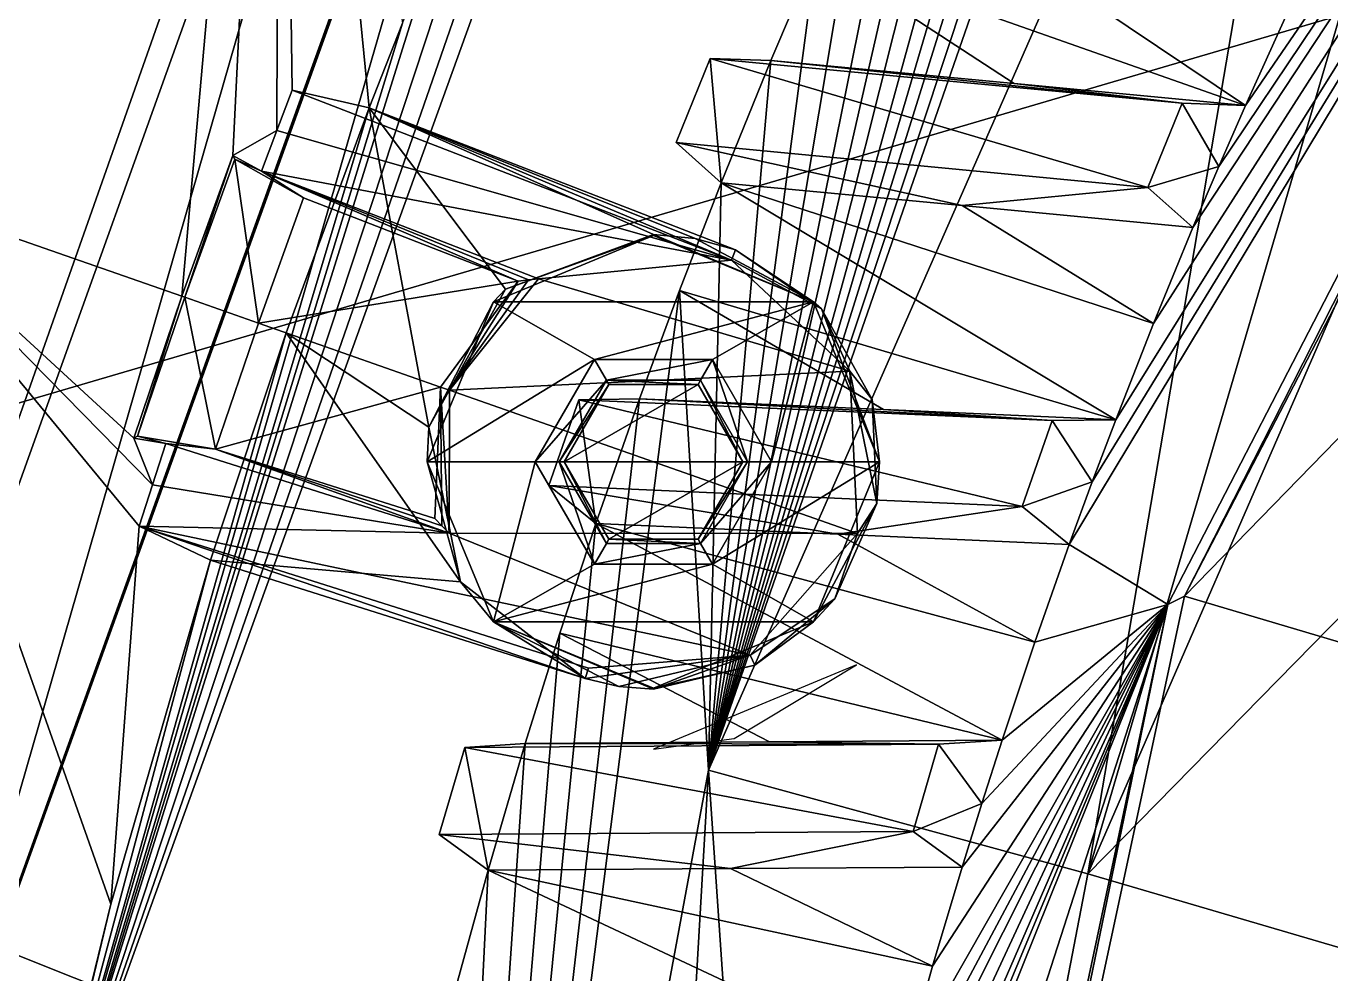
# Model space of a CAD drawing. Header units: millimetres. Extents: x -228 to 228, y -204 to 237.
# Drawn here: x -80.97 to -66.62, y 20.37 to 30.79 of the extents above; entities that cross this region are included whole.
import ezdxf

# ---------------------------------------------------------------- set-up
doc = ezdxf.new("R2010")
doc.units = ezdxf.units.MM
doc.header["$LTSCALE"] = 127.314815
for name, color, linetype in [('2606', 7, 'CONTINUOUS'), ('3518', 7, 'CONTINUOUS'), ('3522', 7, 'CONTINUOUS'), ('3523', 7, 'CONTINUOUS'), ('3600', 7, 'CONTINUOUS'), ('3669', 7, 'CONTINUOUS'), ('3670', 7, 'CONTINUOUS'), ('3672', 7, 'CONTINUOUS'), ('3730', 7, 'CONTINUOUS'), ('3734', 7, 'CONTINUOUS'), ('3752', 7, 'CONTINUOUS'), ('3753', 7, 'CONTINUOUS'), ('3754', 7, 'CONTINUOUS'), ('3755', 7, 'CONTINUOUS'), ('3756', 7, 'CONTINUOUS'), ('3757', 7, 'CONTINUOUS'), ('3758', 7, 'CONTINUOUS'), ('3759', 7, 'CONTINUOUS'), ('3771', 7, 'CONTINUOUS'), ('3857', 7, 'CONTINUOUS'), ('3858', 7, 'CONTINUOUS'), ('3861', 7, 'CONTINUOUS'), ('3868', 7, 'CONTINUOUS'), ('3869', 7, 'CONTINUOUS'), ('3873', 7, 'CONTINUOUS'), ('3874', 7, 'CONTINUOUS'), ('3878', 7, 'CONTINUOUS'), ('3879', 7, 'CONTINUOUS'), ('3880', 7, 'CONTINUOUS'), ('3881', 7, 'CONTINUOUS'), ('3889', 7, 'CONTINUOUS'), ('3890', 7, 'CONTINUOUS'), ('3891', 7, 'CONTINUOUS'), ('3892', 7, 'CONTINUOUS'), ('4336', 7, 'CONTINUOUS'), ('4337', 7, 'CONTINUOUS'), ('4341', 7, 'CONTINUOUS'), ('4343', 7, 'CONTINUOUS'), ('4357', 7, 'CONTINUOUS'), ('4358', 7, 'CONTINUOUS'), ('4359', 7, 'CONTINUOUS'), ('4360', 7, 'CONTINUOUS'), ('4361', 7, 'CONTINUOUS'), ('4362', 7, 'CONTINUOUS'), ('4363', 7, 'CONTINUOUS'), ('4364', 7, 'CONTINUOUS'), ('4365', 7, 'CONTINUOUS'), ('4366', 7, 'CONTINUOUS'), ('4367', 7, 'CONTINUOUS'), ('4368', 7, 'CONTINUOUS'), ('4414', 7, 'CONTINUOUS'), ('4576', 7, 'CONTINUOUS'), ('4577', 7, 'CONTINUOUS')]:
    doc.layers.add(name, color=color, linetype=linetype)

msp = doc.modelspace()

# ---------------------------------------------------------------- linework, layer by layer
at = {"layer": '2606', "color": 6, "linetype": 'Continuous'}
msp.add_3dface([(-71.835, 23.766, 1082.69), (-74.069, 22.84, 1082.69), (-73.18, 22.956, 1083.328), (-71.835, 23.766, 1082.69)], dxfattribs=at)
at = {"layer": '3518', "color": 5, "linetype": 'Continuous'}
for points in [[(-81.84, 47.25, 1037.99), (-91.28, 24.458, 1037.99), (-80.228, 41.335, 1037.99), (-81.84, 47.25, 1037.99)], [(-80.228, 41.335, 1037.99), (-91.28, 24.458, 1037.99), (-88.415, 18.106, 1037.99), (-80.228, 41.335, 1037.99)]]:
    msp.add_3dface(points, dxfattribs=at)
at = {"layer": '3522', "color": 5, "linetype": 'Continuous'}
for points in [[(-89.831, 24.07, 1035.99), (-80.54, 46.5, 1035.99), (-73.938, 39.3, 1035.99), (-89.831, 24.07, 1035.99)], [(-89.831, 24.07, 1035.99), (-73.938, 39.3, 1035.99), (-73.426, 38.788, 1035.99), (-89.831, 24.07, 1035.99)], [(-89.831, 24.07, 1035.99), (-73.426, 38.788, 1035.99), (-56.691, 33.796, 1035.99), (-89.831, 24.07, 1035.99)], [(-64.505, 13.966, 1035.99), (-89.831, 24.07, 1035.99), (-56.691, 33.796, 1035.99), (-64.505, 13.966, 1035.99)], [(-82.007, 16.548, 1035.99), (-89.831, 24.07, 1035.99), (-64.505, 13.966, 1035.99), (-82.007, 16.548, 1035.99)]]:
    msp.add_3dface(points, dxfattribs=at)
at = {"layer": '3523', "color": 5, "linetype": 'Continuous'}
for points in [[(-80.54, 46.5, 1035.99), (-89.831, 24.07, 1035.99), (-80.54, 46.5, 1033.49), (-80.54, 46.5, 1035.99)], [(-80.54, 46.5, 1033.49), (-89.831, 24.07, 1035.99), (-89.831, 24.07, 1033.49), (-80.54, 46.5, 1033.49)]]:
    msp.add_3dface(points, dxfattribs=at)
at = {"layer": '3600', "color": 5, "linetype": 'Continuous'}
msp.add_3dface([(-80.54, 46.5, 1033.49), (-89.831, 24.07, 1033.49), (-80.973, 46.75, 1032.99), (-80.54, 46.5, 1033.49)], dxfattribs=at)
at = {"layer": '3669', "color": 5, "linetype": 'Continuous'}
for points in [[(-88.415, 18.106, 1036.99), (-84.298, 17.275, 1036.99), (-80.228, 41.335, 1036.99), (-88.415, 18.106, 1036.99)], [(-84.298, 17.275, 1036.99), (-76.49, 39.42, 1036.99), (-80.228, 41.335, 1036.99), (-84.298, 17.275, 1036.99)]]:
    msp.add_3dface(points, dxfattribs=at)
at = {"layer": '3670', "color": 5, "linetype": 'Continuous'}
for points in [[(-84.298, 17.275, 1037.99), (-76.49, 39.42, 1037.99), (-84.298, 17.275, 1036.99), (-84.298, 17.275, 1037.99)], [(-76.49, 39.42, 1037.99), (-76.49, 39.42, 1036.99), (-84.298, 17.275, 1036.99), (-76.49, 39.42, 1037.99)]]:
    msp.add_3dface(points, dxfattribs=at)
at = {"layer": '3672', "color": 5, "linetype": 'Continuous'}
for points in [[(-80.228, 41.335, 1037.99), (-88.415, 18.106, 1037.99), (-80.228, 41.335, 1036.99), (-80.228, 41.335, 1037.99)], [(-88.415, 18.106, 1037.99), (-88.415, 18.106, 1036.99), (-80.228, 41.335, 1036.99), (-88.415, 18.106, 1037.99)]]:
    msp.add_3dface(points, dxfattribs=at)
at = {"layer": '3730', "color": 31, "linetype": 'Continuous', "true_color": 0xffba87}
for points in [[(-83.931, 17.724, 1080.49), (-82.442, 17.515, 1080.49), (-76.062, 39.662, 1080.49), (-83.931, 17.724, 1080.49)], [(-82.442, 17.515, 1080.49), (-74.694, 39.041, 1080.49), (-76.062, 39.662, 1080.49), (-82.442, 17.515, 1080.49)], [(-78.109, 27.418, 1080.49), (-76.54, 26.381, 1080.49), (-77.196, 29.892, 1080.49), (-78.109, 27.418, 1080.49)], [(-73.166, 28.331, 1080.49), (-77.196, 29.892, 1080.49), (-73.61, 28.457, 1080.49), (-73.166, 28.331, 1080.49)], [(-75.697, 27.898, 1080.49), (-74.069, 28.5, 1080.49), (-77.196, 29.892, 1080.49), (-75.697, 27.898, 1080.49)], [(-77.196, 29.892, 1080.49), (-74.069, 28.5, 1080.49), (-73.61, 28.457, 1080.49), (-77.196, 29.892, 1080.49)], [(-76.54, 26.381, 1080.49), (-75.697, 27.898, 1080.49), (-77.196, 29.892, 1080.49), (-76.54, 26.381, 1080.49)], [(-78.943, 24.917, 1080.49), (-76.193, 24.68, 1080.49), (-78.109, 27.418, 1080.49), (-78.943, 24.917, 1080.49)], [(-76.193, 24.68, 1080.49), (-76.54, 26.381, 1080.49), (-78.109, 27.418, 1080.49), (-76.193, 24.68, 1080.49)], [(-74.822, 23.616, 1080.49), (-76.193, 24.68, 1080.49), (-78.943, 24.917, 1080.49), (-74.822, 23.616, 1080.49)]]:
    msp.add_3dface(points, dxfattribs=at)
at = {"layer": '3734', "color": 31, "linetype": 'Continuous', "true_color": 0xffba87}
for points in [[(-83.931, 17.724, 1080.484), (-76.062, 39.662, 1080.49), (-81.908, 39.789, 1037.49), (-83.931, 17.724, 1080.484)], [(-83.931, 17.724, 1080.49), (-76.062, 39.662, 1080.49), (-83.931, 17.724, 1080.484), (-83.931, 17.724, 1080.49)]]:
    msp.add_3dface(points, dxfattribs=at)
at = {"layer": '3752', "color": 31, "linetype": 'Continuous', "true_color": 0xffba87}
for points in [[(-74.069, 28.488, 1081.19), (-75.828, 27.759, 1081.19), (-72.31, 27.759, 1081.19), (-74.069, 28.488, 1081.19)], [(-75.828, 27.759, 1081.19), (-76.557, 26, 1081.19), (-74.719, 27.126, 1081.19), (-75.828, 27.759, 1081.19)], [(-72.31, 27.759, 1081.19), (-75.828, 27.759, 1081.19), (-74.719, 27.126, 1081.19), (-72.31, 27.759, 1081.19)], [(-73.419, 27.126, 1081.19), (-72.31, 27.759, 1081.19), (-74.719, 27.126, 1081.19), (-73.419, 27.126, 1081.19)], [(-72.769, 26, 1081.19), (-72.31, 27.759, 1081.19), (-73.419, 27.126, 1081.19), (-72.769, 26, 1081.19)], [(-71.581, 26, 1081.19), (-72.31, 27.759, 1081.19), (-72.769, 26, 1081.19), (-71.581, 26, 1081.19)], [(-76.557, 26, 1081.19), (-75.369, 26, 1081.19), (-74.719, 27.126, 1081.19), (-76.557, 26, 1081.19)], [(-76.557, 26, 1081.19), (-75.828, 24.241, 1081.19), (-75.369, 26, 1081.19), (-76.557, 26, 1081.19)], [(-75.369, 26, 1081.19), (-75.828, 24.241, 1081.19), (-74.719, 24.874, 1081.19), (-75.369, 26, 1081.19)], [(-72.31, 24.241, 1081.19), (-71.581, 26, 1081.19), (-73.419, 24.874, 1081.19), (-72.31, 24.241, 1081.19)], [(-73.419, 24.874, 1081.19), (-71.581, 26, 1081.19), (-72.769, 26, 1081.19), (-73.419, 24.874, 1081.19)], [(-75.828, 24.241, 1081.19), (-72.31, 24.241, 1081.19), (-73.419, 24.874, 1081.19), (-75.828, 24.241, 1081.19)], [(-74.719, 24.874, 1081.19), (-75.828, 24.241, 1081.19), (-73.419, 24.874, 1081.19), (-74.719, 24.874, 1081.19)], [(-75.828, 24.241, 1081.19), (-74.069, 23.512, 1081.19), (-72.31, 24.241, 1081.19), (-75.828, 24.241, 1081.19)]]:
    msp.add_3dface(points, dxfattribs=at)
at = {"layer": '3753', "color": 31, "linetype": 'Continuous', "true_color": 0xffba87}
for points in [[(-78.042, 30.088, 1073.49), (-73.211, 28.217, 1073.49), (-78.213, 29.642, 1073.49), (-78.042, 30.088, 1073.49)], [(-78.213, 29.642, 1073.49), (-73.211, 28.217, 1073.49), (-78.381, 29.195, 1073.49), (-78.213, 29.642, 1073.49)], [(-73.211, 28.217, 1073.49), (-75.333, 28.014, 1073.49), (-78.381, 29.195, 1073.49), (-73.211, 28.217, 1073.49)], [(-75.333, 28.014, 1073.49), (-73.211, 28.217, 1073.49), (-71.91, 26.995, 1073.49), (-75.333, 28.014, 1073.49)], [(-76.313, 26.788, 1073.49), (-75.333, 28.014, 1073.49), (-71.91, 26.995, 1073.49), (-76.313, 26.788, 1073.49)], [(-76.313, 26.788, 1073.49), (-71.91, 26.995, 1073.49), (-71.826, 25.212, 1073.49), (-76.313, 26.788, 1073.49)], [(-76.315, 25.217, 1073.49), (-76.313, 26.788, 1073.49), (-71.826, 25.212, 1073.49), (-76.315, 25.217, 1073.49)], [(-79.431, 26.201, 1073.49), (-76.315, 25.217, 1073.49), (-79.58, 25.747, 1073.49), (-79.431, 26.201, 1073.49)], [(-79.58, 25.747, 1073.49), (-76.315, 25.217, 1073.49), (-79.726, 25.292, 1073.49), (-79.58, 25.747, 1073.49)], [(-76.315, 25.217, 1073.49), (-73.006, 23.873, 1073.49), (-79.726, 25.292, 1073.49), (-76.315, 25.217, 1073.49)], [(-73.006, 23.873, 1073.49), (-74.785, 23.732, 1073.49), (-79.726, 25.292, 1073.49), (-73.006, 23.873, 1073.49)], [(-76.315, 25.217, 1073.49), (-71.826, 25.212, 1073.49), (-73.006, 23.873, 1073.49), (-76.315, 25.217, 1073.49)]]:
    msp.add_3dface(points, dxfattribs=at)
at = {"layer": '3754', "color": 31, "linetype": 'Continuous', "true_color": 0xffba87}
for points in [[(-74.561, 26.851, 1074.19), (-75.052, 26, 1074.19), (-73.578, 26.851, 1074.19), (-74.561, 26.851, 1074.19)], [(-73.578, 26.851, 1074.19), (-75.052, 26, 1074.19), (-73.087, 26, 1074.19), (-73.578, 26.851, 1074.19)], [(-73.087, 26, 1074.19), (-75.052, 26, 1074.19), (-74.561, 25.149, 1074.19), (-73.087, 26, 1074.19)], [(-73.578, 25.149, 1074.19), (-73.087, 26, 1074.19), (-74.561, 25.149, 1074.19), (-73.578, 25.149, 1074.19)]]:
    msp.add_3dface(points, dxfattribs=at)
at = {"layer": '3755', "color": 31, "linetype": 'Continuous', "true_color": 0xffba87}
for points in [[(-75.106, 26, 1080.39), (-74.561, 26.851, 1074.19), (-74.587, 26.898, 1080.39), (-75.106, 26, 1080.39)], [(-75.052, 26, 1074.19), (-74.561, 26.851, 1074.19), (-75.106, 26, 1080.39), (-75.052, 26, 1074.19)], [(-74.561, 26.851, 1074.19), (-73.578, 26.851, 1074.19), (-74.587, 26.898, 1080.39), (-74.561, 26.851, 1074.19)], [(-74.587, 26.898, 1080.39), (-73.578, 26.851, 1074.19), (-73.551, 26.898, 1080.39), (-74.587, 26.898, 1080.39)], [(-73.578, 26.851, 1074.19), (-73.087, 26, 1074.19), (-73.551, 26.898, 1080.39), (-73.578, 26.851, 1074.19)], [(-73.551, 26.898, 1080.39), (-73.087, 26, 1074.19), (-73.033, 26, 1080.39), (-73.551, 26.898, 1080.39)]]:
    msp.add_3dface(points, dxfattribs=at)
at = {"layer": '3756', "color": 31, "linetype": 'Continuous', "true_color": 0xffba87}
for points in [[(-75.369, 26, 1080.39), (-74.587, 26.898, 1080.39), (-74.719, 27.126, 1080.39), (-75.369, 26, 1080.39)], [(-74.719, 27.126, 1080.39), (-74.587, 26.898, 1080.39), (-73.419, 27.126, 1080.39), (-74.719, 27.126, 1080.39)], [(-74.587, 26.898, 1080.39), (-73.551, 26.898, 1080.39), (-73.419, 27.126, 1080.39), (-74.587, 26.898, 1080.39)], [(-73.551, 26.898, 1080.39), (-73.033, 26, 1080.39), (-73.419, 27.126, 1080.39), (-73.551, 26.898, 1080.39)], [(-73.419, 27.126, 1080.39), (-73.033, 26, 1080.39), (-72.769, 26, 1080.39), (-73.419, 27.126, 1080.39)], [(-75.106, 26, 1080.39), (-74.587, 26.898, 1080.39), (-75.369, 26, 1080.39), (-75.106, 26, 1080.39)], [(-75.106, 26, 1080.39), (-75.369, 26, 1080.39), (-74.719, 24.874, 1080.39), (-75.106, 26, 1080.39)], [(-75.106, 26, 1080.39), (-74.719, 24.874, 1080.39), (-74.587, 25.102, 1080.39), (-75.106, 26, 1080.39)], [(-72.769, 26, 1080.39), (-73.033, 26, 1080.39), (-73.551, 25.102, 1080.39), (-72.769, 26, 1080.39)], [(-73.419, 24.874, 1080.39), (-72.769, 26, 1080.39), (-73.551, 25.102, 1080.39), (-73.419, 24.874, 1080.39)], [(-74.719, 24.874, 1080.39), (-73.419, 24.874, 1080.39), (-73.551, 25.102, 1080.39), (-74.719, 24.874, 1080.39)], [(-74.587, 25.102, 1080.39), (-74.719, 24.874, 1080.39), (-73.551, 25.102, 1080.39), (-74.587, 25.102, 1080.39)]]:
    msp.add_3dface(points, dxfattribs=at)
at = {"layer": '3757', "color": 31, "linetype": 'Continuous', "true_color": 0xffba87}
for points in [[(-74.719, 27.126, 1081.19), (-75.369, 26, 1081.19), (-74.719, 27.126, 1080.39), (-74.719, 27.126, 1081.19)], [(-75.369, 26, 1081.19), (-75.369, 26, 1080.39), (-74.719, 27.126, 1080.39), (-75.369, 26, 1081.19)], [(-73.419, 27.126, 1081.19), (-74.719, 27.126, 1081.19), (-73.419, 27.126, 1080.39), (-73.419, 27.126, 1081.19)], [(-74.719, 27.126, 1081.19), (-74.719, 27.126, 1080.39), (-73.419, 27.126, 1080.39), (-74.719, 27.126, 1081.19)], [(-72.769, 26, 1081.19), (-73.419, 27.126, 1081.19), (-72.769, 26, 1080.39), (-72.769, 26, 1081.19)], [(-73.419, 27.126, 1081.19), (-73.419, 27.126, 1080.39), (-72.769, 26, 1080.39), (-73.419, 27.126, 1081.19)]]:
    msp.add_3dface(points, dxfattribs=at)
at = {"layer": '3758', "color": 31, "linetype": 'Continuous', "true_color": 0xffba87}
for points in [[(-75.052, 26, 1074.19), (-75.106, 26, 1080.39), (-74.587, 25.102, 1080.39), (-75.052, 26, 1074.19)], [(-74.561, 25.149, 1074.19), (-75.052, 26, 1074.19), (-74.587, 25.102, 1080.39), (-74.561, 25.149, 1074.19)], [(-73.087, 26, 1074.19), (-73.578, 25.149, 1074.19), (-73.033, 26, 1080.39), (-73.087, 26, 1074.19)], [(-73.033, 26, 1080.39), (-73.578, 25.149, 1074.19), (-73.551, 25.102, 1080.39), (-73.033, 26, 1080.39)], [(-74.561, 25.149, 1074.19), (-74.587, 25.102, 1080.39), (-73.551, 25.102, 1080.39), (-74.561, 25.149, 1074.19)], [(-73.578, 25.149, 1074.19), (-74.561, 25.149, 1074.19), (-73.551, 25.102, 1080.39), (-73.578, 25.149, 1074.19)]]:
    msp.add_3dface(points, dxfattribs=at)
at = {"layer": '3759', "color": 31, "linetype": 'Continuous', "true_color": 0xffba87}
for points in [[(-75.369, 26, 1081.19), (-74.719, 24.874, 1081.19), (-75.369, 26, 1080.39), (-75.369, 26, 1081.19)], [(-75.369, 26, 1080.39), (-74.719, 24.874, 1081.19), (-74.719, 24.874, 1080.39), (-75.369, 26, 1080.39)], [(-73.419, 24.874, 1081.19), (-72.769, 26, 1081.19), (-73.419, 24.874, 1080.39), (-73.419, 24.874, 1081.19)], [(-72.769, 26, 1081.19), (-72.769, 26, 1080.39), (-73.419, 24.874, 1080.39), (-72.769, 26, 1081.19)], [(-74.719, 24.874, 1081.19), (-73.419, 24.874, 1081.19), (-74.719, 24.874, 1080.39), (-74.719, 24.874, 1081.19)], [(-73.419, 24.874, 1081.19), (-73.419, 24.874, 1080.39), (-74.719, 24.874, 1080.39), (-73.419, 24.874, 1081.19)]]:
    msp.add_3dface(points, dxfattribs=at)
at = {"layer": '3771', "color": 31, "linetype": 'Continuous', "true_color": 0xffba87}
msp.add_3dface([(-82.88, 29.092, 1037.49), (-81.908, 39.789, 1037.49), (-78.196, 40.009, 1037.49), (-82.88, 29.092, 1037.49)], dxfattribs=at)
at = {"layer": '3857', "color": 31, "linetype": 'Continuous', "true_color": 0xffba87}
for points in [[(-77.917, 28.903, 1079.49), (-75.556, 27.988, 1079.49), (-78.414, 27.525, 1079.49), (-77.917, 28.903, 1079.49)], [(-75.556, 27.988, 1079.49), (-76.412, 26.822, 1079.49), (-78.414, 27.525, 1079.49), (-75.556, 27.988, 1079.49)], [(-78.414, 27.525, 1079.49), (-76.412, 26.822, 1079.49), (-78.887, 26.139, 1079.49), (-78.414, 27.525, 1079.49)], [(-76.412, 26.822, 1079.49), (-76.472, 25.377, 1079.49), (-78.887, 26.139, 1079.49), (-76.412, 26.822, 1079.49)]]:
    msp.add_3dface(points, dxfattribs=at)
at = {"layer": '3858', "color": 31, "linetype": 'Continuous', "true_color": 0xffba87}
for points in [[(-78.18, 39.959, 1039.618), (-79.255, 27.82, 1070.597), (-82.847, 29.072, 1039.618), (-78.18, 39.959, 1039.618)], [(-78.694, 29.37, 1070.597), (-79.255, 27.82, 1070.597), (-78.18, 39.959, 1039.618), (-78.694, 29.37, 1070.597)], [(-78.213, 29.642, 1073.49), (-78.694, 29.37, 1070.597), (-78.18, 39.959, 1039.618), (-78.213, 29.642, 1073.49)], [(-78.042, 30.088, 1073.49), (-78.213, 29.642, 1073.49), (-78.18, 39.959, 1039.618), (-78.042, 30.088, 1073.49)], [(-77.196, 29.892, 1080.49), (-78.042, 30.088, 1073.49), (-78.18, 39.959, 1039.618), (-77.196, 29.892, 1080.49)], [(-77.196, 29.892, 1080.49), (-78.18, 39.959, 1039.618), (-76.829, 30.824, 1080.49), (-77.196, 29.892, 1080.49)], [(-78.213, 29.642, 1073.49), (-78.381, 29.195, 1073.49), (-78.694, 29.37, 1070.597), (-78.213, 29.642, 1073.49)], [(-80.961, 17.306, 1080.425), (-83.473, 17.48, 1060.115), (-82.847, 29.072, 1039.618), (-80.961, 17.306, 1080.425)], [(-80.961, 17.306, 1080.425), (-82.847, 29.072, 1039.618), (-80.953, 17.306, 1080.49), (-80.961, 17.306, 1080.425)], [(-79.58, 25.747, 1073.49), (-79.726, 25.292, 1073.49), (-82.847, 29.072, 1039.618), (-79.58, 25.747, 1073.49)], [(-79.786, 26.26, 1070.597), (-79.58, 25.747, 1073.49), (-82.847, 29.072, 1039.618), (-79.786, 26.26, 1070.597)], [(-82.847, 29.072, 1039.618), (-79.726, 25.292, 1073.49), (-80.038, 21.135, 1080.49), (-82.847, 29.072, 1039.618)], [(-79.255, 27.82, 1070.597), (-79.786, 26.26, 1070.597), (-82.847, 29.072, 1039.618), (-79.255, 27.82, 1070.597)], [(-80.953, 17.306, 1080.49), (-82.847, 29.072, 1039.618), (-80.038, 21.135, 1080.49), (-80.953, 17.306, 1080.49)], [(-79.431, 26.201, 1073.49), (-79.58, 25.747, 1073.49), (-79.786, 26.26, 1070.597), (-79.431, 26.201, 1073.49)], [(-79.726, 25.292, 1073.49), (-78.943, 24.917, 1080.49), (-80.038, 21.135, 1080.49), (-79.726, 25.292, 1073.49)]]:
    msp.add_3dface(points, dxfattribs=at)
at = {"layer": '3861', "color": 31, "linetype": 'Continuous', "true_color": 0xffba87}
for points in [[(-78.675, 29.327, 1072.496), (-78.414, 27.525, 1079.49), (-79.224, 27.809, 1072.496), (-78.675, 29.327, 1072.496)], [(-77.917, 28.903, 1079.49), (-78.414, 27.525, 1079.49), (-78.675, 29.327, 1072.496), (-77.917, 28.903, 1079.49)], [(-78.887, 26.139, 1079.49), (-79.744, 26.282, 1072.496), (-79.224, 27.809, 1072.496), (-78.887, 26.139, 1079.49)], [(-78.414, 27.525, 1079.49), (-78.887, 26.139, 1079.49), (-79.224, 27.809, 1072.496), (-78.414, 27.525, 1079.49)]]:
    msp.add_3dface(points, dxfattribs=at)
at = {"layer": '3868', "color": 31, "linetype": 'Continuous', "true_color": 0xffba87}
for points in [[(-78.694, 29.37, 1070.597), (-79.224, 27.809, 1072.496), (-79.255, 27.82, 1070.597), (-78.694, 29.37, 1070.597)], [(-78.675, 29.327, 1072.496), (-79.224, 27.809, 1072.496), (-78.694, 29.37, 1070.597), (-78.675, 29.327, 1072.496)], [(-79.744, 26.282, 1072.496), (-79.786, 26.26, 1070.597), (-79.255, 27.82, 1070.597), (-79.744, 26.282, 1072.496)], [(-79.224, 27.809, 1072.496), (-79.744, 26.282, 1072.496), (-79.255, 27.82, 1070.597), (-79.224, 27.809, 1072.496)]]:
    msp.add_3dface(points, dxfattribs=at)
at = {"layer": '3869', "color": 31, "linetype": 'Continuous', "true_color": 0xffba87}
for points in [[(-82.421, 17.53, 1081.49), (-80.966, 17.325, 1081.49), (-74.671, 39.047, 1081.49), (-82.421, 17.53, 1081.49)], [(-80.966, 17.325, 1081.49), (-73.335, 38.44, 1081.49), (-74.671, 39.047, 1081.49), (-80.966, 17.325, 1081.49)]]:
    msp.add_3dface(points, dxfattribs=at)
at = {"layer": '3873', "color": 31, "linetype": 'Continuous', "true_color": 0xffba87}
for points in [[(-74.694, 39.041, 1080.49), (-82.442, 17.515, 1080.49), (-82.421, 17.53, 1081.49), (-74.694, 39.041, 1080.49)], [(-74.694, 39.041, 1080.49), (-82.421, 17.53, 1081.49), (-74.671, 39.047, 1081.49), (-74.694, 39.041, 1080.49)]]:
    msp.add_3dface(points, dxfattribs=at)
at = {"layer": '3874', "color": 31, "linetype": 'Continuous', "true_color": 0xffba87}
for points in [[(-74.342, 36.414, 1080.49), (-73.335, 38.44, 1081.49), (-80.966, 17.325, 1081.49), (-74.342, 36.414, 1080.49)], [(-75.432, 34.1, 1080.49), (-74.342, 36.414, 1080.49), (-80.966, 17.325, 1081.49), (-75.432, 34.1, 1080.49)], [(-76.45, 31.752, 1080.49), (-75.432, 34.1, 1080.49), (-80.966, 17.325, 1081.49), (-76.45, 31.752, 1080.49)], [(-76.45, 31.752, 1080.49), (-80.966, 17.325, 1081.49), (-76.829, 30.824, 1080.49), (-76.45, 31.752, 1080.49)], [(-80.966, 17.325, 1081.49), (-77.196, 29.892, 1080.49), (-76.829, 30.824, 1080.49), (-80.966, 17.325, 1081.49)], [(-78.109, 27.418, 1080.49), (-77.196, 29.892, 1080.49), (-80.966, 17.325, 1081.49), (-78.109, 27.418, 1080.49)], [(-78.943, 24.917, 1080.49), (-78.109, 27.418, 1080.49), (-80.966, 17.325, 1081.49), (-78.943, 24.917, 1080.49)], [(-78.943, 24.917, 1080.49), (-80.966, 17.325, 1081.49), (-80.038, 21.135, 1080.49), (-78.943, 24.917, 1080.49)], [(-80.966, 17.325, 1081.49), (-80.953, 17.306, 1080.49), (-80.038, 21.135, 1080.49), (-80.966, 17.325, 1081.49)]]:
    msp.add_3dface(points, dxfattribs=at)
at = {"layer": '3878', "color": 31, "linetype": 'Continuous', "true_color": 0xffba87}
for points in [[(-82.88, 29.092, 1037.49), (-78.196, 40.009, 1037.49), (-78.18, 39.959, 1039.618), (-82.88, 29.092, 1037.49)], [(-82.88, 29.092, 1037.49), (-78.18, 39.959, 1039.618), (-82.847, 29.072, 1039.618), (-82.88, 29.092, 1037.49)]]:
    msp.add_3dface(points, dxfattribs=at)
at = {"layer": '3879', "color": 31, "linetype": 'Continuous', "true_color": 0xffba87}
for points in [[(-78.381, 29.195, 1073.49), (-78.675, 29.327, 1072.496), (-78.694, 29.37, 1070.597), (-78.381, 29.195, 1073.49)], [(-78.381, 29.195, 1073.49), (-77.917, 28.903, 1079.49), (-78.675, 29.327, 1072.496), (-78.381, 29.195, 1073.49)], [(-75.333, 28.014, 1073.49), (-75.445, 28.002, 1076.46), (-78.381, 29.195, 1073.49), (-75.333, 28.014, 1073.49)], [(-75.445, 28.002, 1076.46), (-75.556, 27.988, 1079.49), (-78.381, 29.195, 1073.49), (-75.445, 28.002, 1076.46)], [(-78.381, 29.195, 1073.49), (-75.556, 27.988, 1079.49), (-77.917, 28.903, 1079.49), (-78.381, 29.195, 1073.49)]]:
    msp.add_3dface(points, dxfattribs=at)
at = {"layer": '3880', "color": 31, "linetype": 'Continuous', "true_color": 0xffba87}
for points in [[(-79.744, 26.282, 1072.496), (-79.431, 26.201, 1073.49), (-79.786, 26.26, 1070.597), (-79.744, 26.282, 1072.496)], [(-78.887, 26.139, 1079.49), (-79.431, 26.201, 1073.49), (-79.744, 26.282, 1072.496), (-78.887, 26.139, 1079.49)], [(-76.315, 25.217, 1073.49), (-79.431, 26.201, 1073.49), (-78.887, 26.139, 1079.49), (-76.315, 25.217, 1073.49)], [(-76.472, 25.377, 1079.49), (-76.395, 25.297, 1076.46), (-78.887, 26.139, 1079.49), (-76.472, 25.377, 1079.49)], [(-76.395, 25.297, 1076.46), (-76.315, 25.217, 1073.49), (-78.887, 26.139, 1079.49), (-76.395, 25.297, 1076.46)]]:
    msp.add_3dface(points, dxfattribs=at)
at = {"layer": '3881', "color": 31, "linetype": 'Continuous', "true_color": 0xffba87}
for points in [[(-74.785, 23.732, 1073.49), (-74.822, 23.616, 1080.49), (-79.726, 25.292, 1073.49), (-74.785, 23.732, 1073.49)], [(-79.726, 25.292, 1073.49), (-74.822, 23.616, 1080.49), (-78.943, 24.917, 1080.49), (-79.726, 25.292, 1073.49)]]:
    msp.add_3dface(points, dxfattribs=at)
at = {"layer": '3889', "color": 31, "linetype": 'Continuous', "true_color": 0xffba87}
for points in [[(-75.828, 27.759, 1081.19), (-74.069, 28.488, 1081.19), (-75.697, 27.898, 1080.49), (-75.828, 27.759, 1081.19)], [(-74.069, 28.488, 1081.19), (-74.069, 28.5, 1080.49), (-75.697, 27.898, 1080.49), (-74.069, 28.488, 1081.19)], [(-75.828, 27.759, 1081.19), (-75.697, 27.898, 1080.49), (-76.54, 26.381, 1080.49), (-75.828, 27.759, 1081.19)], [(-76.557, 26, 1081.19), (-75.828, 27.759, 1081.19), (-76.54, 26.381, 1080.49), (-76.557, 26, 1081.19)], [(-76.557, 26, 1081.19), (-76.54, 26.381, 1080.49), (-76.193, 24.68, 1080.49), (-76.557, 26, 1081.19)], [(-75.828, 24.241, 1081.19), (-76.557, 26, 1081.19), (-76.193, 24.68, 1080.49), (-75.828, 24.241, 1081.19)], [(-74.822, 23.616, 1080.49), (-75.828, 24.241, 1081.19), (-76.193, 24.68, 1080.49), (-74.822, 23.616, 1080.49)], [(-74.822, 23.616, 1080.49), (-74.45, 23.529, 1080.49), (-75.828, 24.241, 1081.19), (-74.822, 23.616, 1080.49)], [(-74.45, 23.529, 1080.49), (-74.069, 23.5, 1080.49), (-75.828, 24.241, 1081.19), (-74.45, 23.529, 1080.49)], [(-74.069, 23.5, 1080.49), (-74.069, 23.512, 1081.19), (-75.828, 24.241, 1081.19), (-74.069, 23.5, 1080.49)]]:
    msp.add_3dface(points, dxfattribs=at)
at = {"layer": '3890', "color": 31, "linetype": 'Continuous', "true_color": 0xffba87}
for points in [[(-73.166, 28.331, 1080.49), (-72.222, 27.684, 1080.49), (-73.211, 28.217, 1073.49), (-73.166, 28.331, 1080.49)], [(-73.211, 28.217, 1073.49), (-72.222, 27.684, 1080.49), (-71.91, 26.995, 1073.49), (-73.211, 28.217, 1073.49)], [(-75.556, 27.988, 1079.49), (-76.313, 26.788, 1073.49), (-76.412, 26.822, 1079.49), (-75.556, 27.988, 1079.49)], [(-75.333, 28.014, 1073.49), (-76.313, 26.788, 1073.49), (-75.445, 28.002, 1076.46), (-75.333, 28.014, 1073.49)], [(-75.445, 28.002, 1076.46), (-76.313, 26.788, 1073.49), (-75.556, 27.988, 1079.49), (-75.445, 28.002, 1076.46)], [(-72.222, 27.684, 1080.49), (-71.665, 26.684, 1080.49), (-71.91, 26.995, 1073.49), (-72.222, 27.684, 1080.49)], [(-71.665, 26.684, 1080.49), (-71.612, 25.541, 1080.49), (-71.91, 26.995, 1073.49), (-71.665, 26.684, 1080.49)], [(-71.91, 26.995, 1073.49), (-71.612, 25.541, 1080.49), (-71.826, 25.212, 1073.49), (-71.91, 26.995, 1073.49)], [(-76.395, 25.297, 1076.46), (-76.472, 25.377, 1079.49), (-76.412, 26.822, 1079.49), (-76.395, 25.297, 1076.46)], [(-76.315, 25.217, 1073.49), (-76.395, 25.297, 1076.46), (-76.412, 26.822, 1079.49), (-76.315, 25.217, 1073.49)], [(-76.313, 26.788, 1073.49), (-76.315, 25.217, 1073.49), (-76.412, 26.822, 1079.49), (-76.313, 26.788, 1073.49)], [(-71.612, 25.541, 1080.49), (-72.074, 24.494, 1080.49), (-71.826, 25.212, 1073.49), (-71.612, 25.541, 1080.49)], [(-71.826, 25.212, 1073.49), (-72.074, 24.494, 1080.49), (-73.006, 23.873, 1073.49), (-71.826, 25.212, 1073.49)], [(-72.074, 24.494, 1080.49), (-72.955, 23.762, 1080.49), (-73.006, 23.873, 1073.49), (-72.074, 24.494, 1080.49)], [(-74.822, 23.616, 1080.49), (-74.785, 23.732, 1073.49), (-73.006, 23.873, 1073.49), (-74.822, 23.616, 1080.49)], [(-74.45, 23.529, 1080.49), (-74.822, 23.616, 1080.49), (-73.006, 23.873, 1073.49), (-74.45, 23.529, 1080.49)], [(-74.069, 23.5, 1080.49), (-74.45, 23.529, 1080.49), (-73.006, 23.873, 1073.49), (-74.069, 23.5, 1080.49)], [(-72.955, 23.762, 1080.49), (-74.069, 23.5, 1080.49), (-73.006, 23.873, 1073.49), (-72.955, 23.762, 1080.49)]]:
    msp.add_3dface(points, dxfattribs=at)
at = {"layer": '3891', "color": 31, "linetype": 'Continuous', "true_color": 0xffba87}
for points in [[(-74.069, 28.488, 1081.19), (-72.31, 27.759, 1081.19), (-74.069, 28.5, 1080.49), (-74.069, 28.488, 1081.19)], [(-74.069, 28.5, 1080.49), (-72.31, 27.759, 1081.19), (-73.61, 28.457, 1080.49), (-74.069, 28.5, 1080.49)], [(-72.31, 27.759, 1081.19), (-73.166, 28.331, 1080.49), (-73.61, 28.457, 1080.49), (-72.31, 27.759, 1081.19)], [(-72.222, 27.684, 1080.49), (-73.166, 28.331, 1080.49), (-72.31, 27.759, 1081.19), (-72.222, 27.684, 1080.49)], [(-72.222, 27.684, 1080.49), (-72.31, 27.759, 1081.19), (-71.581, 26, 1081.19), (-72.222, 27.684, 1080.49)], [(-71.665, 26.684, 1080.49), (-72.222, 27.684, 1080.49), (-71.581, 26, 1081.19), (-71.665, 26.684, 1080.49)], [(-71.612, 25.541, 1080.49), (-71.665, 26.684, 1080.49), (-71.581, 26, 1081.19), (-71.612, 25.541, 1080.49)], [(-71.612, 25.541, 1080.49), (-71.581, 26, 1081.19), (-72.31, 24.241, 1081.19), (-71.612, 25.541, 1080.49)], [(-72.074, 24.494, 1080.49), (-71.612, 25.541, 1080.49), (-72.31, 24.241, 1081.19), (-72.074, 24.494, 1080.49)], [(-72.955, 23.762, 1080.49), (-72.074, 24.494, 1080.49), (-72.31, 24.241, 1081.19), (-72.955, 23.762, 1080.49)], [(-74.069, 23.512, 1081.19), (-72.955, 23.762, 1080.49), (-72.31, 24.241, 1081.19), (-74.069, 23.512, 1081.19)], [(-74.069, 23.5, 1080.49), (-72.955, 23.762, 1080.49), (-74.069, 23.512, 1081.19), (-74.069, 23.5, 1080.49)]]:
    msp.add_3dface(points, dxfattribs=at)
at = {"layer": '3892', "color": 31, "linetype": 'Continuous', "true_color": 0xffba87}
for points in [[(-73.211, 28.217, 1073.49), (-78.042, 30.088, 1073.49), (-77.196, 29.892, 1080.49), (-73.211, 28.217, 1073.49)], [(-73.166, 28.331, 1080.49), (-73.211, 28.217, 1073.49), (-77.196, 29.892, 1080.49), (-73.166, 28.331, 1080.49)]]:
    msp.add_3dface(points, dxfattribs=at)
at = {"layer": '4336', "color": 6, "linetype": 'Continuous'}
for points in [[(-67.557, 29.919, 1079.645), (-71.761, 32.74, 1038.99), (-72.279, 31.581, 1038.99), (-67.557, 29.919, 1079.645)], [(-67.088, 30.956, 1079.645), (-71.761, 32.74, 1038.99), (-67.557, 29.919, 1079.645), (-67.088, 30.956, 1079.645)], [(-72.778, 30.413, 1038.99), (-70.103, 30.16, 1059.856), (-72.279, 31.581, 1038.99), (-72.778, 30.413, 1038.99)], [(-70.103, 30.16, 1059.856), (-67.557, 29.919, 1079.645), (-72.279, 31.581, 1038.99), (-70.103, 30.16, 1059.856)], [(-68.984, 26.463, 1079.645), (-73.326, 29.068, 1038.99), (-73.784, 27.884, 1038.99), (-68.984, 26.463, 1079.645)], [(-70.673, 28.818, 1059.798), (-73.326, 29.068, 1038.99), (-68.568, 27.522, 1079.645), (-70.673, 28.818, 1059.798)], [(-68.568, 27.522, 1079.645), (-73.326, 29.068, 1038.99), (-68.984, 26.463, 1079.645), (-68.568, 27.522, 1079.645)], [(-68.136, 28.575, 1079.645), (-70.673, 28.818, 1059.798), (-68.568, 27.522, 1079.645), (-68.136, 28.575, 1079.645)], [(-74.224, 26.692, 1038.99), (-71.539, 26.575, 1059.856), (-73.784, 27.884, 1038.99), (-74.224, 26.692, 1038.99)], [(-71.539, 26.575, 1059.856), (-68.984, 26.463, 1079.645), (-73.784, 27.884, 1038.99), (-71.539, 26.575, 1059.856)], [(-70.234, 22.939, 1079.645), (-74.703, 25.321, 1038.99), (-75.1, 24.115, 1038.99), (-70.234, 22.939, 1079.645)], [(-72.04, 25.206, 1059.798), (-74.703, 25.321, 1038.99), (-69.873, 24.018, 1079.645), (-72.04, 25.206, 1059.798)], [(-69.873, 24.018, 1079.645), (-74.703, 25.321, 1038.99), (-70.234, 22.939, 1079.645), (-69.873, 24.018, 1079.645)], [(-69.495, 25.091, 1079.645), (-72.04, 25.206, 1059.798), (-69.873, 24.018, 1079.645), (-69.495, 25.091, 1079.645)], [(-75.479, 22.903, 1038.99), (-72.792, 22.921, 1059.856), (-75.1, 24.115, 1038.99), (-75.479, 22.903, 1038.99)], [(-72.792, 22.921, 1059.856), (-70.234, 22.939, 1079.645), (-75.1, 24.115, 1038.99), (-72.792, 22.921, 1059.856)], [(-70.675, 21.543, 1079.645), (-73.223, 21.529, 1059.798), (-70.998, 20.452, 1079.645), (-70.675, 21.543, 1079.645)], [(-71.305, 19.357, 1079.645), (-75.888, 21.509, 1038.99), (-76.224, 20.285, 1038.99), (-71.305, 19.357, 1079.645)], [(-73.223, 21.529, 1059.798), (-75.888, 21.509, 1038.99), (-70.998, 20.452, 1079.645), (-73.223, 21.529, 1059.798)], [(-70.998, 20.452, 1079.645), (-75.888, 21.509, 1038.99), (-71.305, 19.357, 1079.645), (-70.998, 20.452, 1079.645)]]:
    msp.add_3dface(points, dxfattribs=at)
at = {"layer": '4337', "color": 6, "linetype": 'Continuous'}
for points in [[(-67.34, 41.072, 1038.99), (-66.67, 42.151, 1038.99), (-73.463, 22.61, 1038.99), (-67.34, 41.072, 1038.99)], [(-73.463, 22.61, 1038.99), (-66.67, 42.151, 1038.99), (-66.329, 38.839, 1038.99), (-73.463, 22.61, 1038.99)], [(-68.085, 39.825, 1038.99), (-67.34, 41.072, 1038.99), (-73.463, 22.61, 1038.99), (-68.085, 39.825, 1038.99)], [(-68.718, 38.724, 1038.99), (-68.085, 39.825, 1038.99), (-73.463, 22.61, 1038.99), (-68.718, 38.724, 1038.99)], [(-69.332, 37.612, 1038.99), (-68.718, 38.724, 1038.99), (-73.463, 22.61, 1038.99), (-69.332, 37.612, 1038.99)], [(-70.013, 36.329, 1038.99), (-69.332, 37.612, 1038.99), (-73.463, 22.61, 1038.99), (-70.013, 36.329, 1038.99)], [(-70.589, 35.197, 1038.99), (-70.013, 36.329, 1038.99), (-73.463, 22.61, 1038.99), (-70.589, 35.197, 1038.99)], [(-71.146, 34.056, 1038.99), (-70.589, 35.197, 1038.99), (-73.463, 22.61, 1038.99), (-71.146, 34.056, 1038.99)], [(-71.761, 32.74, 1038.99), (-71.146, 34.056, 1038.99), (-73.463, 22.61, 1038.99), (-71.761, 32.74, 1038.99)], [(-72.279, 31.581, 1038.99), (-71.761, 32.74, 1038.99), (-73.463, 22.61, 1038.99), (-72.279, 31.581, 1038.99)], [(-72.778, 30.413, 1038.99), (-72.279, 31.581, 1038.99), (-73.463, 22.61, 1038.99), (-72.778, 30.413, 1038.99)], [(-73.444, 30.437, 1038.99), (-73.326, 29.068, 1038.99), (-73.821, 29.511, 1038.99), (-73.444, 30.437, 1038.99)], [(-72.778, 30.413, 1038.99), (-73.326, 29.068, 1038.99), (-73.444, 30.437, 1038.99), (-72.778, 30.413, 1038.99)], [(-73.326, 29.068, 1038.99), (-72.778, 30.413, 1038.99), (-73.463, 22.61, 1038.99), (-73.326, 29.068, 1038.99)], [(-73.784, 27.884, 1038.99), (-73.326, 29.068, 1038.99), (-73.463, 22.61, 1038.99), (-73.784, 27.884, 1038.99)], [(-74.224, 26.692, 1038.99), (-73.784, 27.884, 1038.99), (-76.689, 5.178, 1038.99), (-74.224, 26.692, 1038.99)], [(-76.689, 5.178, 1038.99), (-73.784, 27.884, 1038.99), (-73.463, 22.61, 1038.99), (-76.689, 5.178, 1038.99)], [(-74.703, 25.321, 1038.99), (-74.224, 26.692, 1038.99), (-76.689, 5.178, 1038.99), (-74.703, 25.321, 1038.99)], [(-74.89, 26.682, 1038.99), (-74.703, 25.321, 1038.99), (-75.22, 25.738, 1038.99), (-74.89, 26.682, 1038.99)], [(-74.224, 26.692, 1038.99), (-74.703, 25.321, 1038.99), (-74.89, 26.682, 1038.99), (-74.224, 26.692, 1038.99)], [(-75.1, 24.115, 1038.99), (-74.703, 25.321, 1038.99), (-76.689, 5.178, 1038.99), (-75.1, 24.115, 1038.99)], [(-75.479, 22.903, 1038.99), (-75.1, 24.115, 1038.99), (-76.689, 5.178, 1038.99), (-75.479, 22.903, 1038.99)], [(-75.888, 21.509, 1038.99), (-75.479, 22.903, 1038.99), (-76.689, 5.178, 1038.99), (-75.888, 21.509, 1038.99)], [(-76.144, 22.859, 1038.99), (-75.888, 21.509, 1038.99), (-76.426, 21.9, 1038.99), (-76.144, 22.859, 1038.99)], [(-75.479, 22.903, 1038.99), (-75.888, 21.509, 1038.99), (-76.144, 22.859, 1038.99), (-75.479, 22.903, 1038.99)], [(-76.224, 20.285, 1038.99), (-75.888, 21.509, 1038.99), (-76.689, 5.178, 1038.99), (-76.224, 20.285, 1038.99)]]:
    msp.add_3dface(points, dxfattribs=at)
at = {"layer": '4341', "color": 6, "linetype": 'Continuous'}
for points in [[(-59.524, 41.637, 1079.546), (-69.495, 25.091, 1079.645), (-68.411, 24.429, 1079.546), (-59.524, 41.637, 1079.546)], [(-69.495, 25.091, 1079.645), (-59.524, 41.637, 1079.546), (-69.243, 25.778, 1079.645), (-69.495, 25.091, 1079.645)], [(-59.524, 41.637, 1079.546), (-68.984, 26.463, 1079.645), (-69.243, 25.778, 1079.645), (-59.524, 41.637, 1079.546)], [(-68.568, 27.522, 1079.645), (-68.984, 26.463, 1079.645), (-59.524, 41.637, 1079.546), (-68.568, 27.522, 1079.645)], [(-68.136, 28.575, 1079.645), (-68.568, 27.522, 1079.645), (-59.524, 41.637, 1079.546), (-68.136, 28.575, 1079.645)], [(-68.136, 28.575, 1079.645), (-59.524, 41.637, 1079.546), (-67.85, 29.248, 1079.645), (-68.136, 28.575, 1079.645)], [(-59.524, 41.637, 1079.546), (-67.557, 29.919, 1079.645), (-67.85, 29.248, 1079.645), (-59.524, 41.637, 1079.546)], [(-67.088, 30.956, 1079.645), (-67.557, 29.919, 1079.645), (-59.524, 41.637, 1079.546), (-67.088, 30.956, 1079.645)], [(-69.495, 25.091, 1079.645), (-69.873, 24.018, 1079.645), (-68.411, 24.429, 1079.546), (-69.495, 25.091, 1079.645)], [(-72.49, 14.29, 1079.645), (-73.303, 9.259, 1079.645), (-68.411, 24.429, 1079.546), (-72.49, 14.29, 1079.645)], [(-68.411, 24.429, 1079.546), (-73.303, 9.259, 1079.645), (-72.434, 5.483, 1079.546), (-68.411, 24.429, 1079.546)], [(-72.49, 14.29, 1079.645), (-68.411, 24.429, 1079.546), (-72.345, 15.008, 1079.645), (-72.49, 14.29, 1079.645)], [(-68.411, 24.429, 1079.546), (-72.193, 15.724, 1079.645), (-72.345, 15.008, 1079.645), (-68.411, 24.429, 1079.546)], [(-71.942, 16.834, 1079.645), (-72.193, 15.724, 1079.645), (-68.411, 24.429, 1079.546), (-71.942, 16.834, 1079.645)], [(-71.675, 17.939, 1079.645), (-71.942, 16.834, 1079.645), (-68.411, 24.429, 1079.546), (-71.675, 17.939, 1079.645)], [(-71.675, 17.939, 1079.645), (-68.411, 24.429, 1079.546), (-71.493, 18.649, 1079.645), (-71.675, 17.939, 1079.645)], [(-68.411, 24.429, 1079.546), (-71.305, 19.357, 1079.645), (-71.493, 18.649, 1079.645), (-68.411, 24.429, 1079.546)], [(-70.998, 20.452, 1079.645), (-71.305, 19.357, 1079.645), (-68.411, 24.429, 1079.546), (-70.998, 20.452, 1079.645)], [(-70.675, 21.543, 1079.645), (-70.998, 20.452, 1079.645), (-68.411, 24.429, 1079.546), (-70.675, 21.543, 1079.645)], [(-70.675, 21.543, 1079.645), (-68.411, 24.429, 1079.546), (-70.458, 22.242, 1079.645), (-70.675, 21.543, 1079.645)], [(-68.411, 24.429, 1079.546), (-70.234, 22.939, 1079.645), (-70.458, 22.242, 1079.645), (-68.411, 24.429, 1079.546)], [(-69.873, 24.018, 1079.645), (-70.234, 22.939, 1079.645), (-68.411, 24.429, 1079.546), (-69.873, 24.018, 1079.645)]]:
    msp.add_3dface(points, dxfattribs=at)
at = {"layer": '4343', "color": 6, "linetype": 'Continuous'}
for points in [[(-73.463, 22.61, 1038.99), (-66.329, 38.839, 1038.99), (-69.291, 21.468, 1074.19), (-73.463, 22.61, 1038.99)], [(-66.329, 38.839, 1038.99), (-64.599, 37.445, 1056.876), (-69.291, 21.468, 1074.19), (-66.329, 38.839, 1038.99)], [(-62.923, 36.094, 1074.19), (-69.291, 21.468, 1074.19), (-64.599, 37.445, 1056.876), (-62.923, 36.094, 1074.19)], [(-76.689, 5.178, 1038.99), (-73.463, 22.61, 1038.99), (-74.457, 5.497, 1056.934), (-76.689, 5.178, 1038.99)], [(-74.457, 5.497, 1056.934), (-73.463, 22.61, 1038.99), (-72.308, 5.805, 1074.19), (-74.457, 5.497, 1056.934)], [(-72.308, 5.805, 1074.19), (-73.463, 22.61, 1038.99), (-69.291, 21.468, 1074.19), (-72.308, 5.805, 1074.19)]]:
    msp.add_3dface(points, dxfattribs=at)
at = {"layer": '4357', "color": 6, "linetype": 'Continuous'}
for points in [[(-71.214, 21.934, 1079.645), (-70.458, 22.242, 1079.645), (-70.932, 22.893, 1079.645), (-71.214, 21.934, 1079.645)], [(-70.458, 22.242, 1079.645), (-70.234, 22.939, 1079.645), (-70.932, 22.893, 1079.645), (-70.458, 22.242, 1079.645)], [(-70.675, 21.543, 1079.645), (-70.458, 22.242, 1079.645), (-71.214, 21.934, 1079.645), (-70.675, 21.543, 1079.645)]]:
    msp.add_3dface(points, dxfattribs=at)
at = {"layer": '4358', "color": 6, "linetype": 'Continuous'}
for points in [[(-76.144, 22.859, 1038.99), (-76.426, 21.9, 1038.99), (-71.214, 21.934, 1079.645), (-76.144, 22.859, 1038.99)], [(-76.144, 22.859, 1038.99), (-71.214, 21.934, 1079.645), (-70.932, 22.893, 1079.645), (-76.144, 22.859, 1038.99)]]:
    msp.add_3dface(points, dxfattribs=at)
at = {"layer": '4359', "color": 6, "linetype": 'Continuous'}
for points in [[(-76.426, 21.9, 1038.99), (-73.223, 21.529, 1059.798), (-71.214, 21.934, 1079.645), (-76.426, 21.9, 1038.99)], [(-75.888, 21.509, 1038.99), (-73.223, 21.529, 1059.798), (-76.426, 21.9, 1038.99), (-75.888, 21.509, 1038.99)], [(-73.223, 21.529, 1059.798), (-70.675, 21.543, 1079.645), (-71.214, 21.934, 1079.645), (-73.223, 21.529, 1059.798)]]:
    msp.add_3dface(points, dxfattribs=at)
at = {"layer": '4360', "color": 6, "linetype": 'Continuous'}
for points in [[(-75.479, 22.903, 1038.99), (-76.144, 22.859, 1038.99), (-70.932, 22.893, 1079.645), (-75.479, 22.903, 1038.99)], [(-72.792, 22.921, 1059.856), (-75.479, 22.903, 1038.99), (-70.932, 22.893, 1079.645), (-72.792, 22.921, 1059.856)], [(-70.234, 22.939, 1079.645), (-72.792, 22.921, 1059.856), (-70.932, 22.893, 1079.645), (-70.234, 22.939, 1079.645)]]:
    msp.add_3dface(points, dxfattribs=at)
at = {"layer": '4361', "color": 6, "linetype": 'Continuous'}
for points in [[(-70.013, 25.509, 1079.645), (-69.243, 25.778, 1079.645), (-69.683, 26.453, 1079.645), (-70.013, 25.509, 1079.645)], [(-69.243, 25.778, 1079.645), (-68.984, 26.463, 1079.645), (-69.683, 26.453, 1079.645), (-69.243, 25.778, 1079.645)], [(-69.495, 25.091, 1079.645), (-69.243, 25.778, 1079.645), (-70.013, 25.509, 1079.645), (-69.495, 25.091, 1079.645)]]:
    msp.add_3dface(points, dxfattribs=at)
at = {"layer": '4362', "color": 6, "linetype": 'Continuous'}
for points in [[(-74.89, 26.682, 1038.99), (-75.22, 25.738, 1038.99), (-70.013, 25.509, 1079.645), (-74.89, 26.682, 1038.99)], [(-74.89, 26.682, 1038.99), (-70.013, 25.509, 1079.645), (-69.683, 26.453, 1079.645), (-74.89, 26.682, 1038.99)]]:
    msp.add_3dface(points, dxfattribs=at)
at = {"layer": '4363', "color": 6, "linetype": 'Continuous'}
for points in [[(-74.703, 25.321, 1038.99), (-72.04, 25.206, 1059.798), (-75.22, 25.738, 1038.99), (-74.703, 25.321, 1038.99)], [(-75.22, 25.738, 1038.99), (-72.04, 25.206, 1059.798), (-70.013, 25.509, 1079.645), (-75.22, 25.738, 1038.99)], [(-72.04, 25.206, 1059.798), (-69.495, 25.091, 1079.645), (-70.013, 25.509, 1079.645), (-72.04, 25.206, 1059.798)]]:
    msp.add_3dface(points, dxfattribs=at)
at = {"layer": '4364', "color": 6, "linetype": 'Continuous'}
for points in [[(-74.224, 26.692, 1038.99), (-74.89, 26.682, 1038.99), (-69.683, 26.453, 1079.645), (-74.224, 26.692, 1038.99)], [(-71.539, 26.575, 1059.856), (-74.224, 26.692, 1038.99), (-69.683, 26.453, 1079.645), (-71.539, 26.575, 1059.856)], [(-68.984, 26.463, 1079.645), (-71.539, 26.575, 1059.856), (-69.683, 26.453, 1079.645), (-68.984, 26.463, 1079.645)]]:
    msp.add_3dface(points, dxfattribs=at)
at = {"layer": '4365', "color": 6, "linetype": 'Continuous'}
for points in [[(-68.632, 29.018, 1079.645), (-67.85, 29.248, 1079.645), (-68.255, 29.944, 1079.645), (-68.632, 29.018, 1079.645)], [(-67.85, 29.248, 1079.645), (-67.557, 29.919, 1079.645), (-68.255, 29.944, 1079.645), (-67.85, 29.248, 1079.645)], [(-68.136, 28.575, 1079.645), (-67.85, 29.248, 1079.645), (-68.632, 29.018, 1079.645), (-68.136, 28.575, 1079.645)]]:
    msp.add_3dface(points, dxfattribs=at)
at = {"layer": '4366', "color": 6, "linetype": 'Continuous'}
for points in [[(-73.444, 30.437, 1038.99), (-73.821, 29.511, 1038.99), (-68.632, 29.018, 1079.645), (-73.444, 30.437, 1038.99)], [(-73.444, 30.437, 1038.99), (-68.632, 29.018, 1079.645), (-68.255, 29.944, 1079.645), (-73.444, 30.437, 1038.99)]]:
    msp.add_3dface(points, dxfattribs=at)
at = {"layer": '4367', "color": 6, "linetype": 'Continuous'}
for points in [[(-73.326, 29.068, 1038.99), (-70.673, 28.818, 1059.798), (-73.821, 29.511, 1038.99), (-73.326, 29.068, 1038.99)], [(-73.821, 29.511, 1038.99), (-70.673, 28.818, 1059.798), (-68.632, 29.018, 1079.645), (-73.821, 29.511, 1038.99)], [(-70.673, 28.818, 1059.798), (-68.136, 28.575, 1079.645), (-68.632, 29.018, 1079.645), (-70.673, 28.818, 1059.798)]]:
    msp.add_3dface(points, dxfattribs=at)
at = {"layer": '4368', "color": 6, "linetype": 'Continuous'}
for points in [[(-72.778, 30.413, 1038.99), (-73.444, 30.437, 1038.99), (-68.255, 29.944, 1079.645), (-72.778, 30.413, 1038.99)], [(-70.103, 30.16, 1059.856), (-72.778, 30.413, 1038.99), (-68.255, 29.944, 1079.645), (-70.103, 30.16, 1059.856)], [(-67.557, 29.919, 1079.645), (-70.103, 30.16, 1059.856), (-68.255, 29.944, 1079.645), (-67.557, 29.919, 1079.645)]]:
    msp.add_3dface(points, dxfattribs=at)
at = {"layer": '4414', "color": 6, "linetype": 'Continuous'}
for points in [[(-59.324, 41.675, 1075.49), (-68.227, 24.522, 1075.49), (-54.534, 38.578, 1075.49), (-59.324, 41.675, 1075.49)], [(-54.534, 38.578, 1075.49), (-68.227, 24.522, 1075.49), (-62.752, 22.9, 1075.49), (-54.534, 38.578, 1075.49)], [(-68.227, 24.522, 1075.49), (-72.281, 5.624, 1075.49), (-62.752, 22.9, 1075.49), (-68.227, 24.522, 1075.49)], [(-72.281, 5.624, 1075.49), (-66.564, 5.61, 1075.49), (-62.752, 22.9, 1075.49), (-72.281, 5.624, 1075.49)]]:
    msp.add_3dface(points, dxfattribs=at)
at = {"layer": '4576', "color": 6, "linetype": 'Continuous'}
for points in [[(-59.524, 41.637, 1079.546), (-68.411, 24.429, 1079.546), (-68.227, 24.522, 1075.49), (-59.524, 41.637, 1079.546)], [(-59.524, 41.637, 1079.546), (-68.227, 24.522, 1075.49), (-59.324, 41.675, 1075.49), (-59.524, 41.637, 1079.546)], [(-68.411, 24.429, 1079.546), (-72.434, 5.483, 1079.546), (-72.281, 5.624, 1075.49), (-68.411, 24.429, 1079.546)], [(-68.411, 24.429, 1079.546), (-72.281, 5.624, 1075.49), (-68.227, 24.522, 1075.49), (-68.411, 24.429, 1079.546)]]:
    msp.add_3dface(points, dxfattribs=at)
at = {"layer": '4577', "color": 6, "linetype": 'Continuous'}
for points in [[(-69.291, 21.468, 1074.19), (-62.923, 36.094, 1074.19), (-57.888, 33.092, 1074.19), (-69.291, 21.468, 1074.19)], [(-69.291, 21.468, 1074.19), (-57.888, 33.092, 1074.19), (-63.666, 19.818, 1074.19), (-69.291, 21.468, 1074.19)], [(-72.308, 5.805, 1074.19), (-69.291, 21.468, 1074.19), (-63.666, 19.818, 1074.19), (-72.308, 5.805, 1074.19)]]:
    msp.add_3dface(points, dxfattribs=at)

doc.saveas('drawing.dxf')
